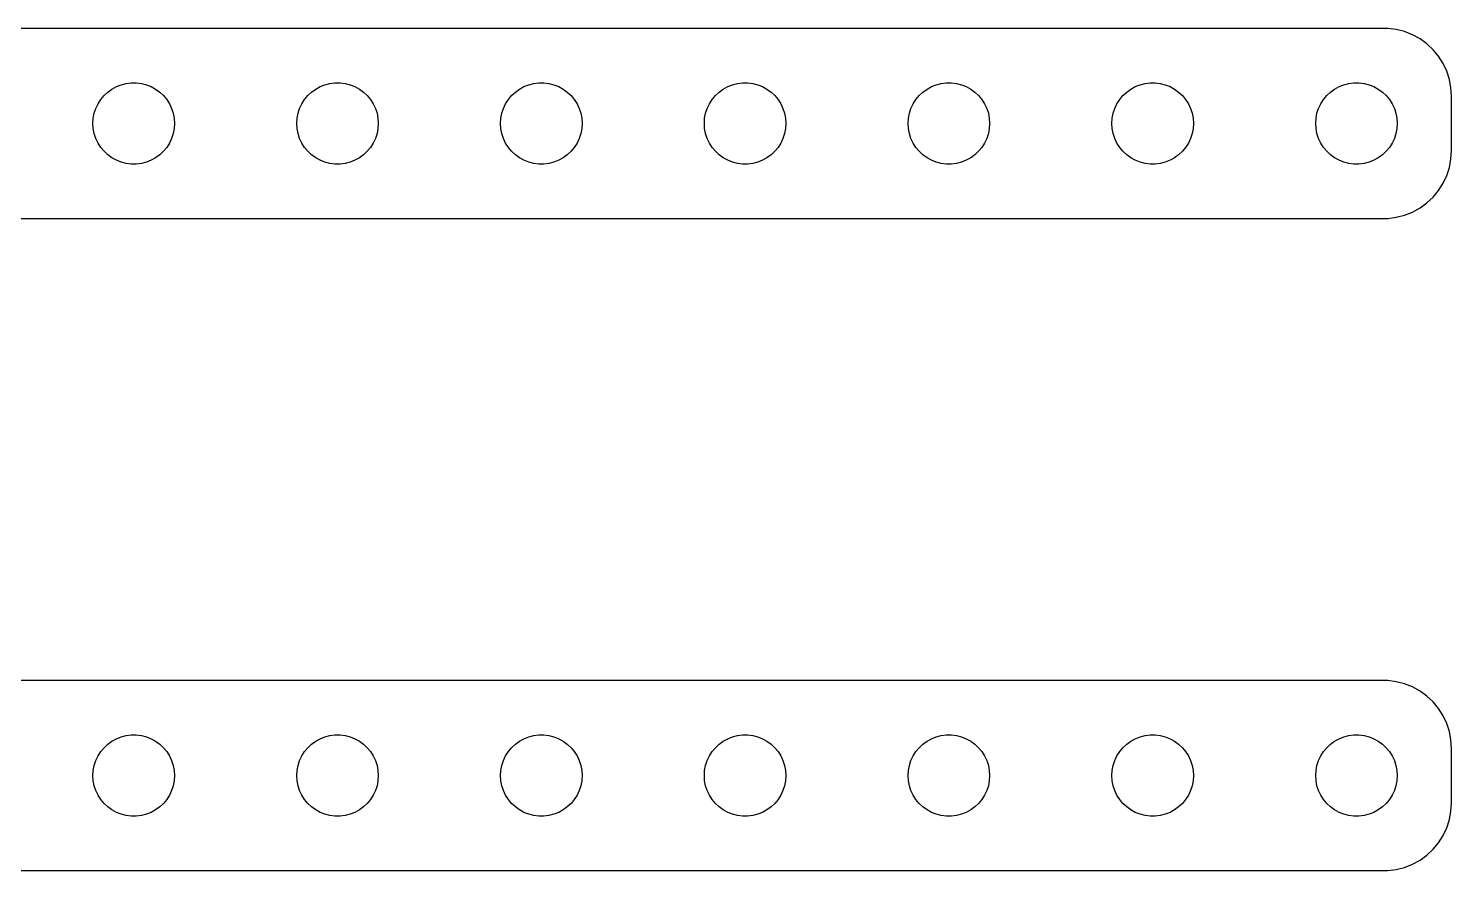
# Model space of a CAD drawing. Header units: metres. Extents: x -105 to 105, y 45 to 75.
# Drawn here: x 52.4 to 104.8, y 44.5 to 75.5 of the extents above; entities that cross this region are included whole.
import ezdxf

# ---------------------------------------------------------------- set-up
doc = ezdxf.new("R2010")
doc.units = ezdxf.units.M

msp = doc.modelspace()

# ---------------------------------------------------------------- linework, layer by layer
for p, q in [((102.407, 75.4951), (-102.407, 75.4951)), ((102.718, 75.4557), (102.407, 75.4951)), ((103.023, 75.3776), (102.718, 75.4557)), ((103.314, 75.2621), (103.023, 75.3776)), ((103.59, 75.1108), (103.314, 75.2621)), ((103.844, 74.9263), (103.59, 75.1108)), ((104.072, 74.7114), (103.844, 74.9263)), ((104.273, 74.4695), (104.072, 74.7114)), ((104.441, 74.2044), (104.273, 74.4695)), ((104.574, 73.9203), (104.441, 74.2044)), ((104.671, 73.6217), (104.574, 73.9203)), ((55.4463, 73.2665), (55.6113, 73.3572)), ((55.6113, 73.3572), (55.7865, 73.4266)), ((55.7865, 73.4266), (55.9689, 73.4734)), ((55.9689, 73.4734), (56.1558, 73.497)), ((56.1558, 73.497), (56.3442, 73.497)), ((56.3442, 73.497), (56.5311, 73.4734)), ((56.5311, 73.4734), (56.7135, 73.4266)), ((56.7135, 73.4266), (56.8887, 73.3572)), ((56.8887, 73.3572), (57.0537, 73.2665)), ((62.9463, 73.2665), (63.1113, 73.3572)), ((63.1113, 73.3572), (63.2865, 73.4266)), ((63.2865, 73.4266), (63.4689, 73.4734)), ((63.4689, 73.4734), (63.6558, 73.497)), ((63.6558, 73.497), (63.8442, 73.497)), ((63.8442, 73.497), (64.0311, 73.4734)), ((64.0311, 73.4734), (64.2135, 73.4266)), ((64.2135, 73.4266), (64.3887, 73.3572)), ((64.3887, 73.3572), (64.5537, 73.2665)), ((70.4463, 73.2665), (70.6113, 73.3572)), ((70.6113, 73.3572), (70.7865, 73.4266)), ((70.7865, 73.4266), (70.9689, 73.4734)), ((70.9689, 73.4734), (71.1558, 73.497)), ((71.1558, 73.497), (71.3442, 73.497)), ((71.3442, 73.497), (71.5311, 73.4734)), ((71.5311, 73.4734), (71.7135, 73.4266)), ((71.7135, 73.4266), (71.8887, 73.3572)), ((71.8887, 73.3572), (72.0537, 73.2665)), ((77.9463, 73.2665), (78.1113, 73.3572)), ((78.1113, 73.3572), (78.2865, 73.4266)), ((78.2865, 73.4266), (78.4689, 73.4734)), ((78.4689, 73.4734), (78.6558, 73.497)), ((78.6558, 73.497), (78.8442, 73.497)), ((78.8442, 73.497), (79.0311, 73.4734)), ((79.0311, 73.4734), (79.2135, 73.4266)), ((79.2135, 73.4266), (79.3887, 73.3572)), ((79.3887, 73.3572), (79.5537, 73.2665)), ((85.4463, 73.2665), (85.6113, 73.3572)), ((85.6113, 73.3572), (85.7865, 73.4266)), ((85.7865, 73.4266), (85.9689, 73.4734)), ((85.9689, 73.4734), (86.1558, 73.497)), ((86.1558, 73.497), (86.3442, 73.497)), ((86.3442, 73.497), (86.5311, 73.4734)), ((86.5311, 73.4734), (86.7135, 73.4266)), ((86.7135, 73.4266), (86.8887, 73.3572)), ((86.8887, 73.3572), (87.0537, 73.2665)), ((92.9463, 73.2665), (93.1113, 73.3572)), ((93.1113, 73.3572), (93.2865, 73.4266)), ((93.2865, 73.4266), (93.4689, 73.4734)), ((93.4689, 73.4734), (93.6558, 73.497)), ((93.6558, 73.497), (93.8442, 73.497)), ((93.8442, 73.497), (94.0311, 73.4734)), ((94.0311, 73.4734), (94.2135, 73.4266)), ((94.2135, 73.4266), (94.3887, 73.3572)), ((94.3887, 73.3572), (94.5537, 73.2665)), ((100.446, 73.2665), (100.611, 73.3572)), ((100.611, 73.3572), (100.786, 73.4266)), ((100.786, 73.4266), (100.969, 73.4734)), ((100.969, 73.4734), (101.156, 73.497)), ((101.156, 73.497), (101.344, 73.497)), ((101.344, 73.497), (101.531, 73.4734)), ((101.531, 73.4734), (101.714, 73.4266)), ((101.714, 73.4266), (101.889, 73.3572)), ((101.889, 73.3572), (102.054, 73.2665)), ((104.73, 73.3133), (104.671, 73.6217)), ((54.9355, 72.7226), (55.0365, 72.8817)), ((55.0365, 72.8817), (55.1565, 73.0268)), ((55.1565, 73.0268), (55.2939, 73.1558)), ((55.2939, 73.1558), (55.4463, 73.2665)), ((57.0537, 73.2665), (57.2061, 73.1558)), ((57.2061, 73.1558), (57.3434, 73.0268)), ((57.3434, 73.0268), (57.4635, 72.8817)), ((57.4635, 72.8817), (57.5645, 72.7226)), ((62.4355, 72.7226), (62.5365, 72.8817)), ((62.5365, 72.8817), (62.6565, 73.0268)), ((62.6565, 73.0268), (62.7939, 73.1558)), ((62.7939, 73.1558), (62.9463, 73.2665)), ((64.5537, 73.2665), (64.7061, 73.1558)), ((64.7061, 73.1558), (64.8434, 73.0268)), ((64.8434, 73.0268), (64.9635, 72.8817)), ((64.9635, 72.8817), (65.0645, 72.7226)), ((69.9355, 72.7226), (70.0365, 72.8817)), ((70.0365, 72.8817), (70.1565, 73.0268)), ((70.1565, 73.0268), (70.2939, 73.1558)), ((70.2939, 73.1558), (70.4463, 73.2665)), ((72.0537, 73.2665), (72.2061, 73.1558)), ((72.2061, 73.1558), (72.3434, 73.0268)), ((72.3434, 73.0268), (72.4635, 72.8817)), ((72.4635, 72.8817), (72.5645, 72.7226)), ((77.4355, 72.7226), (77.5365, 72.8817)), ((77.5365, 72.8817), (77.6565, 73.0268)), ((77.6565, 73.0268), (77.7939, 73.1558)), ((77.7939, 73.1558), (77.9463, 73.2665)), ((79.5537, 73.2665), (79.7061, 73.1558)), ((79.7061, 73.1558), (79.8434, 73.0268)), ((79.8434, 73.0268), (79.9635, 72.8817)), ((79.9635, 72.8817), (80.0645, 72.7226)), ((84.9355, 72.7226), (85.0365, 72.8817)), ((85.0365, 72.8817), (85.1565, 73.0268)), ((85.1565, 73.0268), (85.2939, 73.1558)), ((85.2939, 73.1558), (85.4463, 73.2665)), ((87.0537, 73.2665), (87.2061, 73.1558)), ((87.2061, 73.1558), (87.3434, 73.0268)), ((87.3434, 73.0268), (87.4635, 72.8817)), ((87.4635, 72.8817), (87.5645, 72.7226)), ((92.4355, 72.7226), (92.5365, 72.8817)), ((92.5365, 72.8817), (92.6565, 73.0268)), ((92.6565, 73.0268), (92.7939, 73.1558)), ((92.7939, 73.1558), (92.9463, 73.2665)), ((94.5537, 73.2665), (94.7061, 73.1558)), ((94.7061, 73.1558), (94.8434, 73.0268)), ((94.8434, 73.0268), (94.9635, 72.8817)), ((94.9635, 72.8817), (95.0645, 72.7226)), ((99.9355, 72.7226), (100.036, 72.8817)), ((100.036, 72.8817), (100.157, 73.0268)), ((100.157, 73.0268), (100.294, 73.1558)), ((100.294, 73.1558), (100.446, 73.2665)), ((102.054, 73.2665), (102.206, 73.1558)), ((102.206, 73.1558), (102.343, 73.0268)), ((102.343, 73.0268), (102.464, 72.8817)), ((102.464, 72.8817), (102.564, 72.7226)), ((104.75, 73), (104.73, 73.3133)), ((104.75, 71), (104.75, 73)), ((54.7618, 72.188), (54.7971, 72.373)), ((54.7971, 72.373), (54.8553, 72.5522)), ((54.8553, 72.5522), (54.9355, 72.7226)), ((57.5645, 72.7226), (57.6447, 72.5522)), ((57.6447, 72.5522), (57.7029, 72.373)), ((57.7029, 72.373), (57.7382, 72.188)), ((62.2618, 72.188), (62.2971, 72.373)), ((62.2971, 72.373), (62.3553, 72.5522)), ((62.3553, 72.5522), (62.4355, 72.7226)), ((65.0645, 72.7226), (65.1447, 72.5522)), ((65.1447, 72.5522), (65.2029, 72.373)), ((65.2029, 72.373), (65.2382, 72.188)), ((69.7618, 72.188), (69.7971, 72.373)), ((69.7971, 72.373), (69.8553, 72.5522)), ((69.8553, 72.5522), (69.9355, 72.7226)), ((72.5645, 72.7226), (72.6447, 72.5522)), ((72.6447, 72.5522), (72.7029, 72.373)), ((72.7029, 72.373), (72.7382, 72.188)), ((77.2618, 72.188), (77.2971, 72.373)), ((77.2971, 72.373), (77.3553, 72.5522)), ((77.3553, 72.5522), (77.4355, 72.7226)), ((80.0645, 72.7226), (80.1447, 72.5522)), ((80.1447, 72.5522), (80.2029, 72.373)), ((80.2029, 72.373), (80.2382, 72.188)), ((84.7618, 72.188), (84.7971, 72.373)), ((84.7971, 72.373), (84.8553, 72.5522)), ((84.8553, 72.5522), (84.9355, 72.7226)), ((87.5645, 72.7226), (87.6447, 72.5522)), ((87.6447, 72.5522), (87.7029, 72.373)), ((87.7029, 72.373), (87.7382, 72.188)), ((92.2618, 72.188), (92.2971, 72.373)), ((92.2971, 72.373), (92.3553, 72.5522)), ((92.3553, 72.5522), (92.4355, 72.7226)), ((95.0645, 72.7226), (95.1447, 72.5522)), ((95.1447, 72.5522), (95.2029, 72.373)), ((95.2029, 72.373), (95.2382, 72.188)), ((99.7618, 72.188), (99.7971, 72.373)), ((99.7971, 72.373), (99.8553, 72.5522)), ((99.8553, 72.5522), (99.9355, 72.7226)), ((102.564, 72.7226), (102.645, 72.5522)), ((102.645, 72.5522), (102.703, 72.373)), ((102.703, 72.373), (102.738, 72.188)), ((54.75, 72), (54.7618, 72.188)), ((54.7618, 71.812), (54.75, 72)), ((54.7971, 71.627), (54.7618, 71.812)), ((57.7382, 71.812), (57.7029, 71.627)), ((57.7382, 72.188), (57.75, 72)), ((57.75, 72), (57.7382, 71.812)), ((62.25, 72), (62.2618, 72.188)), ((62.2618, 71.812), (62.25, 72)), ((62.2971, 71.627), (62.2618, 71.812)), ((65.2382, 71.812), (65.2029, 71.627)), ((65.2382, 72.188), (65.25, 72)), ((65.25, 72), (65.2382, 71.812)), ((69.75, 72), (69.7618, 72.188)), ((69.7618, 71.812), (69.75, 72)), ((69.7971, 71.627), (69.7618, 71.812)), ((72.7382, 71.812), (72.7029, 71.627)), ((72.7382, 72.188), (72.75, 72)), ((72.75, 72), (72.7382, 71.812)), ((77.25, 72), (77.2618, 72.188)), ((77.2618, 71.812), (77.25, 72)), ((77.2971, 71.627), (77.2618, 71.812)), ((80.2382, 71.812), (80.2029, 71.627)), ((80.2382, 72.188), (80.25, 72)), ((80.25, 72), (80.2382, 71.812)), ((84.75, 72), (84.7618, 72.188)), ((84.7618, 71.812), (84.75, 72)), ((84.7971, 71.627), (84.7618, 71.812)), ((87.7382, 71.812), (87.7029, 71.627)), ((87.7382, 72.188), (87.75, 72)), ((87.75, 72), (87.7382, 71.812)), ((92.25, 72), (92.2618, 72.188)), ((92.2618, 71.812), (92.25, 72)), ((92.2971, 71.627), (92.2618, 71.812)), ((95.2382, 71.812), (95.2029, 71.627)), ((95.2382, 72.188), (95.25, 72)), ((95.25, 72), (95.2382, 71.812)), ((99.75, 72), (99.7618, 72.188)), ((99.7618, 71.812), (99.75, 72)), ((99.7971, 71.627), (99.7618, 71.812)), ((102.738, 71.812), (102.703, 71.627)), ((102.738, 72.188), (102.75, 72)), ((102.75, 72), (102.738, 71.812)), ((54.8553, 71.4478), (54.7971, 71.627)), ((54.9355, 71.2774), (54.8553, 71.4478)), ((55.0365, 71.1183), (54.9355, 71.2774)), ((57.5645, 71.2774), (57.4635, 71.1183)), ((57.6447, 71.4478), (57.5645, 71.2774)), ((57.7029, 71.627), (57.6447, 71.4478)), ((62.3553, 71.4478), (62.2971, 71.627)), ((62.4355, 71.2774), (62.3553, 71.4478)), ((62.5365, 71.1183), (62.4355, 71.2774)), ((65.0645, 71.2774), (64.9635, 71.1183)), ((65.1447, 71.4478), (65.0645, 71.2774)), ((65.2029, 71.627), (65.1447, 71.4478)), ((69.8553, 71.4478), (69.7971, 71.627)), ((69.9355, 71.2774), (69.8553, 71.4478)), ((70.0365, 71.1183), (69.9355, 71.2774)), ((72.5645, 71.2774), (72.4635, 71.1183)), ((72.6447, 71.4478), (72.5645, 71.2774)), ((72.7029, 71.627), (72.6447, 71.4478)), ((77.3553, 71.4478), (77.2971, 71.627)), ((77.4355, 71.2774), (77.3553, 71.4478)), ((77.5365, 71.1183), (77.4355, 71.2774)), ((80.0645, 71.2774), (79.9635, 71.1183)), ((80.1447, 71.4478), (80.0645, 71.2774)), ((80.2029, 71.627), (80.1447, 71.4478)), ((84.8553, 71.4478), (84.7971, 71.627)), ((84.9355, 71.2774), (84.8553, 71.4478)), ((85.0365, 71.1183), (84.9355, 71.2774)), ((87.5645, 71.2774), (87.4635, 71.1183)), ((87.6447, 71.4478), (87.5645, 71.2774)), ((87.7029, 71.627), (87.6447, 71.4478)), ((92.3553, 71.4478), (92.2971, 71.627)), ((92.4355, 71.2774), (92.3553, 71.4478)), ((92.5365, 71.1183), (92.4355, 71.2774)), ((95.0645, 71.2774), (94.9635, 71.1183)), ((95.1447, 71.4478), (95.0645, 71.2774)), ((95.2029, 71.627), (95.1447, 71.4478)), ((99.8553, 71.4478), (99.7971, 71.627)), ((99.9355, 71.2774), (99.8553, 71.4478)), ((100.036, 71.1183), (99.9355, 71.2774)), ((102.564, 71.2774), (102.464, 71.1183)), ((102.645, 71.4478), (102.564, 71.2774)), ((102.703, 71.627), (102.645, 71.4478)), ((55.1565, 70.9732), (55.0365, 71.1183)), ((55.2939, 70.8442), (55.1565, 70.9732)), ((55.4463, 70.7335), (55.2939, 70.8442)), ((55.6113, 70.6428), (55.4463, 70.7335)), ((57.0537, 70.7335), (56.8887, 70.6428)), ((57.2061, 70.8442), (57.0537, 70.7335)), ((57.3434, 70.9732), (57.2061, 70.8442)), ((57.4635, 71.1183), (57.3434, 70.9732)), ((62.6565, 70.9732), (62.5365, 71.1183)), ((62.7939, 70.8442), (62.6565, 70.9732)), ((62.9463, 70.7335), (62.7939, 70.8442)), ((63.1113, 70.6428), (62.9463, 70.7335)), ((64.5537, 70.7335), (64.3887, 70.6428)), ((64.7061, 70.8442), (64.5537, 70.7335)), ((64.8434, 70.9732), (64.7061, 70.8442)), ((64.9635, 71.1183), (64.8434, 70.9732)), ((70.1565, 70.9732), (70.0365, 71.1183)), ((70.2939, 70.8442), (70.1565, 70.9732)), ((70.4463, 70.7335), (70.2939, 70.8442)), ((70.6113, 70.6428), (70.4463, 70.7335)), ((72.0537, 70.7335), (71.8887, 70.6428)), ((72.2061, 70.8442), (72.0537, 70.7335)), ((72.3434, 70.9732), (72.2061, 70.8442)), ((72.4635, 71.1183), (72.3434, 70.9732)), ((77.6565, 70.9732), (77.5365, 71.1183)), ((77.7939, 70.8442), (77.6565, 70.9732)), ((77.9463, 70.7335), (77.7939, 70.8442)), ((78.1113, 70.6428), (77.9463, 70.7335)), ((79.5537, 70.7335), (79.3887, 70.6428)), ((79.7061, 70.8442), (79.5537, 70.7335)), ((79.8434, 70.9732), (79.7061, 70.8442)), ((79.9635, 71.1183), (79.8434, 70.9732)), ((85.1565, 70.9732), (85.0365, 71.1183)), ((85.2939, 70.8442), (85.1565, 70.9732)), ((85.4463, 70.7335), (85.2939, 70.8442)), ((85.6113, 70.6428), (85.4463, 70.7335)), ((87.0537, 70.7335), (86.8887, 70.6428)), ((87.2061, 70.8442), (87.0537, 70.7335)), ((87.3434, 70.9732), (87.2061, 70.8442)), ((87.4635, 71.1183), (87.3434, 70.9732)), ((92.6565, 70.9732), (92.5365, 71.1183)), ((92.7939, 70.8442), (92.6565, 70.9732)), ((92.9463, 70.7335), (92.7939, 70.8442)), ((93.1113, 70.6428), (92.9463, 70.7335)), ((94.5537, 70.7335), (94.3887, 70.6428)), ((94.7061, 70.8442), (94.5537, 70.7335)), ((94.8434, 70.9732), (94.7061, 70.8442)), ((94.9635, 71.1183), (94.8434, 70.9732)), ((100.157, 70.9732), (100.036, 71.1183)), ((100.294, 70.8442), (100.157, 70.9732)), ((100.446, 70.7335), (100.294, 70.8442)), ((100.611, 70.6428), (100.446, 70.7335)), ((102.054, 70.7335), (101.889, 70.6428)), ((102.206, 70.8442), (102.054, 70.7335)), ((102.343, 70.9732), (102.206, 70.8442)), ((102.464, 71.1183), (102.343, 70.9732)), ((104.73, 70.6867), (104.75, 71)), ((55.7865, 70.5734), (55.6113, 70.6428)), ((55.9689, 70.5266), (55.7865, 70.5734)), ((56.1558, 70.503), (55.9689, 70.5266)), ((56.3442, 70.503), (56.1558, 70.503)), ((56.5311, 70.5266), (56.3442, 70.503)), ((56.7135, 70.5734), (56.5311, 70.5266)), ((56.8887, 70.6428), (56.7135, 70.5734)), ((63.2865, 70.5734), (63.1113, 70.6428)), ((63.4689, 70.5266), (63.2865, 70.5734)), ((63.6558, 70.503), (63.4689, 70.5266)), ((63.8442, 70.503), (63.6558, 70.503)), ((64.0311, 70.5266), (63.8442, 70.503)), ((64.2135, 70.5734), (64.0311, 70.5266)), ((64.3887, 70.6428), (64.2135, 70.5734)), ((70.7865, 70.5734), (70.6113, 70.6428)), ((70.9689, 70.5266), (70.7865, 70.5734)), ((71.1558, 70.503), (70.9689, 70.5266)), ((71.3442, 70.503), (71.1558, 70.503)), ((71.5311, 70.5266), (71.3442, 70.503)), ((71.7135, 70.5734), (71.5311, 70.5266)), ((71.8887, 70.6428), (71.7135, 70.5734)), ((78.2865, 70.5734), (78.1113, 70.6428)), ((78.4689, 70.5266), (78.2865, 70.5734)), ((78.6558, 70.503), (78.4689, 70.5266)), ((78.8442, 70.503), (78.6558, 70.503)), ((79.0311, 70.5266), (78.8442, 70.503)), ((79.2135, 70.5734), (79.0311, 70.5266)), ((79.3887, 70.6428), (79.2135, 70.5734)), ((85.7865, 70.5734), (85.6113, 70.6428)), ((85.9689, 70.5266), (85.7865, 70.5734)), ((86.1558, 70.503), (85.9689, 70.5266)), ((86.3442, 70.503), (86.1558, 70.503)), ((86.5311, 70.5266), (86.3442, 70.503)), ((86.7135, 70.5734), (86.5311, 70.5266)), ((86.8887, 70.6428), (86.7135, 70.5734)), ((93.2865, 70.5734), (93.1113, 70.6428)), ((93.4689, 70.5266), (93.2865, 70.5734)), ((93.6558, 70.503), (93.4689, 70.5266)), ((93.8442, 70.503), (93.6558, 70.503)), ((94.0311, 70.5266), (93.8442, 70.503)), ((94.2135, 70.5734), (94.0311, 70.5266)), ((94.3887, 70.6428), (94.2135, 70.5734)), ((100.786, 70.5734), (100.611, 70.6428)), ((100.969, 70.5266), (100.786, 70.5734)), ((101.156, 70.503), (100.969, 70.5266)), ((101.344, 70.503), (101.156, 70.503)), ((101.531, 70.5266), (101.344, 70.503)), ((101.714, 70.5734), (101.531, 70.5266)), ((101.889, 70.6428), (101.714, 70.5734)), ((104.574, 70.0797), (104.671, 70.3783)), ((104.671, 70.3783), (104.73, 70.6867)), ((104.273, 69.5305), (104.441, 69.7956)), ((104.441, 69.7956), (104.574, 70.0797)), ((103.844, 69.0737), (104.072, 69.2886)), ((104.072, 69.2886), (104.273, 69.5305)), ((102.718, 68.5443), (103.023, 68.6224)), ((103.023, 68.6224), (103.314, 68.7379)), ((103.314, 68.7379), (103.59, 68.8892)), ((103.59, 68.8892), (103.844, 69.0737)), ((-102.407, 68.5049), (102.407, 68.5049)), ((102.407, 68.5049), (102.718, 68.5443)), ((102.407, 51.4951), (-102.407, 51.4951)), ((102.718, 51.4557), (102.407, 51.4951)), ((103.023, 51.3776), (102.718, 51.4557)), ((103.314, 51.2621), (103.023, 51.3776)), ((103.59, 51.1108), (103.314, 51.2621)), ((103.844, 50.9263), (103.59, 51.1108)), ((104.072, 50.7114), (103.844, 50.9263)), ((104.273, 50.4695), (104.072, 50.7114)), ((104.441, 50.2044), (104.273, 50.4695)), ((104.574, 49.9203), (104.441, 50.2044)), ((104.671, 49.6217), (104.574, 49.9203)), ((55.2939, 49.1558), (55.4463, 49.2665)), ((55.4463, 49.2665), (55.6113, 49.3572)), ((55.6113, 49.3572), (55.7865, 49.4266)), ((55.7865, 49.4266), (55.9689, 49.4734)), ((55.9689, 49.4734), (56.1558, 49.497)), ((56.1558, 49.497), (56.3442, 49.497)), ((56.3442, 49.497), (56.5311, 49.4734)), ((56.5311, 49.4734), (56.7135, 49.4266)), ((56.7135, 49.4266), (56.8887, 49.3572)), ((56.8887, 49.3572), (57.0537, 49.2665)), ((57.0537, 49.2665), (57.2061, 49.1558)), ((62.7939, 49.1558), (62.9463, 49.2665)), ((62.9463, 49.2665), (63.1113, 49.3572)), ((63.1113, 49.3572), (63.2865, 49.4266)), ((63.2865, 49.4266), (63.4689, 49.4734)), ((63.4689, 49.4734), (63.6558, 49.497)), ((63.6558, 49.497), (63.8442, 49.497)), ((63.8442, 49.497), (64.0311, 49.4734)), ((64.0311, 49.4734), (64.2135, 49.4266)), ((64.2135, 49.4266), (64.3887, 49.3572)), ((64.3887, 49.3572), (64.5537, 49.2665)), ((64.5537, 49.2665), (64.7061, 49.1558)), ((70.2939, 49.1558), (70.4463, 49.2665)), ((70.4463, 49.2665), (70.6113, 49.3572)), ((70.6113, 49.3572), (70.7865, 49.4266)), ((70.7865, 49.4266), (70.9689, 49.4734)), ((70.9689, 49.4734), (71.1558, 49.497)), ((71.1558, 49.497), (71.3442, 49.497)), ((71.3442, 49.497), (71.5311, 49.4734)), ((71.5311, 49.4734), (71.7135, 49.4266)), ((71.7135, 49.4266), (71.8887, 49.3572)), ((71.8887, 49.3572), (72.0537, 49.2665)), ((72.0537, 49.2665), (72.2061, 49.1558)), ((77.7939, 49.1558), (77.9463, 49.2665)), ((77.9463, 49.2665), (78.1113, 49.3572)), ((78.1113, 49.3572), (78.2865, 49.4266)), ((78.2865, 49.4266), (78.4689, 49.4734)), ((78.4689, 49.4734), (78.6558, 49.497)), ((78.6558, 49.497), (78.8442, 49.497)), ((78.8442, 49.497), (79.0311, 49.4734)), ((79.0311, 49.4734), (79.2135, 49.4266)), ((79.2135, 49.4266), (79.3887, 49.3572)), ((79.3887, 49.3572), (79.5537, 49.2665)), ((79.5537, 49.2665), (79.7061, 49.1558)), ((85.2939, 49.1558), (85.4463, 49.2665)), ((85.4463, 49.2665), (85.6113, 49.3572)), ((85.6113, 49.3572), (85.7865, 49.4266)), ((85.7865, 49.4266), (85.9689, 49.4734)), ((85.9689, 49.4734), (86.1558, 49.497)), ((86.1558, 49.497), (86.3442, 49.497)), ((86.3442, 49.497), (86.5311, 49.4734)), ((86.5311, 49.4734), (86.7135, 49.4266)), ((86.7135, 49.4266), (86.8887, 49.3572)), ((86.8887, 49.3572), (87.0537, 49.2665)), ((87.0537, 49.2665), (87.2061, 49.1558)), ((92.7939, 49.1558), (92.9463, 49.2665)), ((92.9463, 49.2665), (93.1113, 49.3572)), ((93.1113, 49.3572), (93.2865, 49.4266)), ((93.2865, 49.4266), (93.4689, 49.4734)), ((93.4689, 49.4734), (93.6558, 49.497)), ((93.6558, 49.497), (93.8442, 49.497)), ((93.8442, 49.497), (94.0311, 49.4734)), ((94.0311, 49.4734), (94.2135, 49.4266)), ((94.2135, 49.4266), (94.3887, 49.3572)), ((94.3887, 49.3572), (94.5537, 49.2665)), ((94.5537, 49.2665), (94.7061, 49.1558)), ((100.294, 49.1558), (100.446, 49.2665)), ((100.446, 49.2665), (100.611, 49.3572)), ((100.611, 49.3572), (100.786, 49.4266)), ((100.786, 49.4266), (100.969, 49.4734)), ((100.969, 49.4734), (101.156, 49.497)), ((101.156, 49.497), (101.344, 49.497)), ((101.344, 49.497), (101.531, 49.4734)), ((101.531, 49.4734), (101.714, 49.4266)), ((101.714, 49.4266), (101.889, 49.3572)), ((101.889, 49.3572), (102.054, 49.2665)), ((102.054, 49.2665), (102.206, 49.1558)), ((104.73, 49.3133), (104.671, 49.6217)), ((104.75, 49), (104.73, 49.3133)), ((54.8553, 48.5522), (54.9355, 48.7226)), ((54.9355, 48.7226), (55.0365, 48.8817)), ((55.0365, 48.8817), (55.1565, 49.0268)), ((55.1565, 49.0268), (55.2939, 49.1558)), ((57.2061, 49.1558), (57.3434, 49.0268)), ((57.3434, 49.0268), (57.4635, 48.8817)), ((57.4635, 48.8817), (57.5645, 48.7226)), ((57.5645, 48.7226), (57.6447, 48.5522)), ((62.3553, 48.5522), (62.4355, 48.7226)), ((62.4355, 48.7226), (62.5365, 48.8817)), ((62.5365, 48.8817), (62.6565, 49.0268)), ((62.6565, 49.0268), (62.7939, 49.1558)), ((64.7061, 49.1558), (64.8434, 49.0268)), ((64.8434, 49.0268), (64.9635, 48.8817)), ((64.9635, 48.8817), (65.0645, 48.7226)), ((65.0645, 48.7226), (65.1447, 48.5522)), ((69.8553, 48.5522), (69.9355, 48.7226)), ((69.9355, 48.7226), (70.0365, 48.8817)), ((70.0365, 48.8817), (70.1565, 49.0268)), ((70.1565, 49.0268), (70.2939, 49.1558)), ((72.2061, 49.1558), (72.3434, 49.0268)), ((72.3434, 49.0268), (72.4635, 48.8817)), ((72.4635, 48.8817), (72.5645, 48.7226)), ((72.5645, 48.7226), (72.6447, 48.5522)), ((77.3553, 48.5522), (77.4355, 48.7226)), ((77.4355, 48.7226), (77.5365, 48.8817)), ((77.5365, 48.8817), (77.6565, 49.0268)), ((77.6565, 49.0268), (77.7939, 49.1558)), ((79.7061, 49.1558), (79.8434, 49.0268)), ((79.8434, 49.0268), (79.9635, 48.8817)), ((79.9635, 48.8817), (80.0645, 48.7226)), ((80.0645, 48.7226), (80.1447, 48.5522)), ((84.8553, 48.5522), (84.9355, 48.7226)), ((84.9355, 48.7226), (85.0365, 48.8817)), ((85.0365, 48.8817), (85.1565, 49.0268)), ((85.1565, 49.0268), (85.2939, 49.1558)), ((87.2061, 49.1558), (87.3434, 49.0268)), ((87.3434, 49.0268), (87.4635, 48.8817)), ((87.4635, 48.8817), (87.5645, 48.7226)), ((87.5645, 48.7226), (87.6447, 48.5522)), ((92.3553, 48.5522), (92.4355, 48.7226)), ((92.4355, 48.7226), (92.5365, 48.8817)), ((92.5365, 48.8817), (92.6565, 49.0268)), ((92.6565, 49.0268), (92.7939, 49.1558)), ((94.7061, 49.1558), (94.8434, 49.0268)), ((94.8434, 49.0268), (94.9635, 48.8817)), ((94.9635, 48.8817), (95.0645, 48.7226)), ((95.0645, 48.7226), (95.1447, 48.5522)), ((99.8553, 48.5522), (99.9355, 48.7226)), ((99.9355, 48.7226), (100.036, 48.8817)), ((100.036, 48.8817), (100.157, 49.0268)), ((100.157, 49.0268), (100.294, 49.1558)), ((102.206, 49.1558), (102.343, 49.0268)), ((102.343, 49.0268), (102.464, 48.8817)), ((102.464, 48.8817), (102.564, 48.7226)), ((102.564, 48.7226), (102.645, 48.5522)), ((104.75, 47), (104.75, 49)), ((54.75, 48), (54.7618, 48.188)), ((54.7618, 48.188), (54.7971, 48.373)), ((54.7971, 48.373), (54.8553, 48.5522)), ((57.6447, 48.5522), (57.7029, 48.373)), ((57.7029, 48.373), (57.7382, 48.188)), ((57.7382, 48.188), (57.75, 48)), ((62.25, 48), (62.2618, 48.188)), ((62.2618, 48.188), (62.2971, 48.373)), ((62.2971, 48.373), (62.3553, 48.5522)), ((65.1447, 48.5522), (65.2029, 48.373)), ((65.2029, 48.373), (65.2382, 48.188)), ((65.2382, 48.188), (65.25, 48)), ((69.75, 48), (69.7618, 48.188)), ((69.7618, 48.188), (69.7971, 48.373)), ((69.7971, 48.373), (69.8553, 48.5522)), ((72.6447, 48.5522), (72.7029, 48.373)), ((72.7029, 48.373), (72.7382, 48.188)), ((72.7382, 48.188), (72.75, 48)), ((77.25, 48), (77.2618, 48.188)), ((77.2618, 48.188), (77.2971, 48.373)), ((77.2971, 48.373), (77.3553, 48.5522)), ((80.1447, 48.5522), (80.2029, 48.373)), ((80.2029, 48.373), (80.2382, 48.188)), ((80.2382, 48.188), (80.25, 48)), ((84.75, 48), (84.7618, 48.188)), ((84.7618, 48.188), (84.7971, 48.373)), ((84.7971, 48.373), (84.8553, 48.5522)), ((87.6447, 48.5522), (87.7029, 48.373)), ((87.7029, 48.373), (87.7382, 48.188)), ((87.7382, 48.188), (87.75, 48)), ((92.25, 48), (92.2618, 48.188)), ((92.2618, 48.188), (92.2971, 48.373)), ((92.2971, 48.373), (92.3553, 48.5522)), ((95.1447, 48.5522), (95.2029, 48.373)), ((95.2029, 48.373), (95.2382, 48.188)), ((95.2382, 48.188), (95.25, 48)), ((99.75, 48), (99.7618, 48.188)), ((99.7618, 48.188), (99.7971, 48.373)), ((99.7971, 48.373), (99.8553, 48.5522)), ((102.645, 48.5522), (102.703, 48.373)), ((102.703, 48.373), (102.738, 48.188)), ((102.738, 48.188), (102.75, 48)), ((54.7618, 47.812), (54.75, 48)), ((54.7971, 47.627), (54.7618, 47.812)), ((57.7382, 47.812), (57.7029, 47.627)), ((57.75, 48), (57.7382, 47.812)), ((62.2618, 47.812), (62.25, 48)), ((62.2971, 47.627), (62.2618, 47.812)), ((65.2382, 47.812), (65.2029, 47.627)), ((65.25, 48), (65.2382, 47.812)), ((69.7618, 47.812), (69.75, 48)), ((69.7971, 47.627), (69.7618, 47.812)), ((72.7382, 47.812), (72.7029, 47.627)), ((72.75, 48), (72.7382, 47.812)), ((77.2618, 47.812), (77.25, 48)), ((77.2971, 47.627), (77.2618, 47.812)), ((80.2382, 47.812), (80.2029, 47.627)), ((80.25, 48), (80.2382, 47.812)), ((84.7618, 47.812), (84.75, 48)), ((84.7971, 47.627), (84.7618, 47.812)), ((87.7382, 47.812), (87.7029, 47.627)), ((87.75, 48), (87.7382, 47.812)), ((92.2618, 47.812), (92.25, 48)), ((92.2971, 47.627), (92.2618, 47.812)), ((95.2382, 47.812), (95.2029, 47.627)), ((95.25, 48), (95.2382, 47.812)), ((99.7618, 47.812), (99.75, 48)), ((99.7971, 47.627), (99.7618, 47.812)), ((102.738, 47.812), (102.703, 47.627)), ((102.75, 48), (102.738, 47.812)), ((54.8553, 47.4478), (54.7971, 47.627)), ((54.9355, 47.2774), (54.8553, 47.4478)), ((55.0365, 47.1183), (54.9355, 47.2774)), ((57.5645, 47.2774), (57.4635, 47.1183)), ((57.6447, 47.4478), (57.5645, 47.2774)), ((57.7029, 47.627), (57.6447, 47.4478)), ((62.3553, 47.4478), (62.2971, 47.627)), ((62.4355, 47.2774), (62.3553, 47.4478)), ((62.5365, 47.1183), (62.4355, 47.2774)), ((65.0645, 47.2774), (64.9635, 47.1183)), ((65.1447, 47.4478), (65.0645, 47.2774)), ((65.2029, 47.627), (65.1447, 47.4478)), ((69.8553, 47.4478), (69.7971, 47.627)), ((69.9355, 47.2774), (69.8553, 47.4478)), ((70.0365, 47.1183), (69.9355, 47.2774)), ((72.5645, 47.2774), (72.4635, 47.1183)), ((72.6447, 47.4478), (72.5645, 47.2774)), ((72.7029, 47.627), (72.6447, 47.4478)), ((77.3553, 47.4478), (77.2971, 47.627)), ((77.4355, 47.2774), (77.3553, 47.4478)), ((77.5365, 47.1183), (77.4355, 47.2774)), ((80.0645, 47.2774), (79.9635, 47.1183)), ((80.1447, 47.4478), (80.0645, 47.2774)), ((80.2029, 47.627), (80.1447, 47.4478)), ((84.8553, 47.4478), (84.7971, 47.627)), ((84.9355, 47.2774), (84.8553, 47.4478)), ((85.0365, 47.1183), (84.9355, 47.2774)), ((87.5645, 47.2774), (87.4635, 47.1183)), ((87.6447, 47.4478), (87.5645, 47.2774)), ((87.7029, 47.627), (87.6447, 47.4478)), ((92.3553, 47.4478), (92.2971, 47.627)), ((92.4355, 47.2774), (92.3553, 47.4478)), ((92.5365, 47.1183), (92.4355, 47.2774)), ((95.0645, 47.2774), (94.9635, 47.1183)), ((95.1447, 47.4478), (95.0645, 47.2774)), ((95.2029, 47.627), (95.1447, 47.4478)), ((99.8553, 47.4478), (99.7971, 47.627)), ((99.9355, 47.2774), (99.8553, 47.4478)), ((100.036, 47.1183), (99.9355, 47.2774)), ((102.564, 47.2774), (102.464, 47.1183)), ((102.645, 47.4478), (102.564, 47.2774)), ((102.703, 47.627), (102.645, 47.4478)), ((55.1565, 46.9732), (55.0365, 47.1183)), ((55.2939, 46.8442), (55.1565, 46.9732)), ((55.4463, 46.7335), (55.2939, 46.8442)), ((55.6113, 46.6428), (55.4463, 46.7335)), ((55.7865, 46.5734), (55.6113, 46.6428)), ((56.8887, 46.6428), (56.7135, 46.5734)), ((57.0537, 46.7335), (56.8887, 46.6428)), ((57.2061, 46.8442), (57.0537, 46.7335)), ((57.3434, 46.9732), (57.2061, 46.8442)), ((57.4635, 47.1183), (57.3434, 46.9732)), ((62.6565, 46.9732), (62.5365, 47.1183)), ((62.7939, 46.8442), (62.6565, 46.9732)), ((62.9463, 46.7335), (62.7939, 46.8442)), ((63.1113, 46.6428), (62.9463, 46.7335)), ((63.2865, 46.5734), (63.1113, 46.6428)), ((64.3887, 46.6428), (64.2135, 46.5734)), ((64.5537, 46.7335), (64.3887, 46.6428)), ((64.7061, 46.8442), (64.5537, 46.7335)), ((64.8434, 46.9732), (64.7061, 46.8442)), ((64.9635, 47.1183), (64.8434, 46.9732)), ((70.1565, 46.9732), (70.0365, 47.1183)), ((70.2939, 46.8442), (70.1565, 46.9732)), ((70.4463, 46.7335), (70.2939, 46.8442)), ((70.6113, 46.6428), (70.4463, 46.7335)), ((70.7865, 46.5734), (70.6113, 46.6428)), ((71.8887, 46.6428), (71.7135, 46.5734)), ((72.0537, 46.7335), (71.8887, 46.6428)), ((72.2061, 46.8442), (72.0537, 46.7335)), ((72.3434, 46.9732), (72.2061, 46.8442)), ((72.4635, 47.1183), (72.3434, 46.9732)), ((77.6565, 46.9732), (77.5365, 47.1183)), ((77.7939, 46.8442), (77.6565, 46.9732)), ((77.9463, 46.7335), (77.7939, 46.8442)), ((78.1113, 46.6428), (77.9463, 46.7335)), ((78.2865, 46.5734), (78.1113, 46.6428)), ((79.3887, 46.6428), (79.2135, 46.5734)), ((79.5537, 46.7335), (79.3887, 46.6428)), ((79.7061, 46.8442), (79.5537, 46.7335)), ((79.8434, 46.9732), (79.7061, 46.8442)), ((79.9635, 47.1183), (79.8434, 46.9732)), ((85.1565, 46.9732), (85.0365, 47.1183)), ((85.2939, 46.8442), (85.1565, 46.9732)), ((85.4463, 46.7335), (85.2939, 46.8442)), ((85.6113, 46.6428), (85.4463, 46.7335)), ((85.7865, 46.5734), (85.6113, 46.6428)), ((86.8887, 46.6428), (86.7135, 46.5734)), ((87.0537, 46.7335), (86.8887, 46.6428)), ((87.2061, 46.8442), (87.0537, 46.7335)), ((87.3434, 46.9732), (87.2061, 46.8442)), ((87.4635, 47.1183), (87.3434, 46.9732)), ((92.6565, 46.9732), (92.5365, 47.1183)), ((92.7939, 46.8442), (92.6565, 46.9732)), ((92.9463, 46.7335), (92.7939, 46.8442)), ((93.1113, 46.6428), (92.9463, 46.7335)), ((93.2865, 46.5734), (93.1113, 46.6428)), ((94.3887, 46.6428), (94.2135, 46.5734)), ((94.5537, 46.7335), (94.3887, 46.6428)), ((94.7061, 46.8442), (94.5537, 46.7335)), ((94.8434, 46.9732), (94.7061, 46.8442)), ((94.9635, 47.1183), (94.8434, 46.9732)), ((100.157, 46.9732), (100.036, 47.1183)), ((100.294, 46.8442), (100.157, 46.9732)), ((100.446, 46.7335), (100.294, 46.8442)), ((100.611, 46.6428), (100.446, 46.7335)), ((100.786, 46.5734), (100.611, 46.6428)), ((101.889, 46.6428), (101.714, 46.5734)), ((102.054, 46.7335), (101.889, 46.6428)), ((102.206, 46.8442), (102.054, 46.7335)), ((102.343, 46.9732), (102.206, 46.8442)), ((102.464, 47.1183), (102.343, 46.9732)), ((104.671, 46.3783), (104.73, 46.6867)), ((104.73, 46.6867), (104.75, 47)), ((55.9689, 46.5266), (55.7865, 46.5734)), ((56.1558, 46.503), (55.9689, 46.5266)), ((56.3442, 46.503), (56.1558, 46.503)), ((56.5311, 46.5266), (56.3442, 46.503)), ((56.7135, 46.5734), (56.5311, 46.5266)), ((63.4689, 46.5266), (63.2865, 46.5734)), ((63.6558, 46.503), (63.4689, 46.5266)), ((63.8442, 46.503), (63.6558, 46.503)), ((64.0311, 46.5266), (63.8442, 46.503)), ((64.2135, 46.5734), (64.0311, 46.5266)), ((70.9689, 46.5266), (70.7865, 46.5734)), ((71.1558, 46.503), (70.9689, 46.5266)), ((71.3442, 46.503), (71.1558, 46.503)), ((71.5311, 46.5266), (71.3442, 46.503)), ((71.7135, 46.5734), (71.5311, 46.5266)), ((78.4689, 46.5266), (78.2865, 46.5734)), ((78.6558, 46.503), (78.4689, 46.5266)), ((78.8442, 46.503), (78.6558, 46.503)), ((79.0311, 46.5266), (78.8442, 46.503)), ((79.2135, 46.5734), (79.0311, 46.5266)), ((85.9689, 46.5266), (85.7865, 46.5734)), ((86.1558, 46.503), (85.9689, 46.5266)), ((86.3442, 46.503), (86.1558, 46.503)), ((86.5311, 46.5266), (86.3442, 46.503)), ((86.7135, 46.5734), (86.5311, 46.5266)), ((93.4689, 46.5266), (93.2865, 46.5734)), ((93.6558, 46.503), (93.4689, 46.5266)), ((93.8442, 46.503), (93.6558, 46.503)), ((94.0311, 46.5266), (93.8442, 46.503)), ((94.2135, 46.5734), (94.0311, 46.5266)), ((100.969, 46.5266), (100.786, 46.5734)), ((101.156, 46.503), (100.969, 46.5266)), ((101.344, 46.503), (101.156, 46.503)), ((101.531, 46.5266), (101.344, 46.503)), ((101.714, 46.5734), (101.531, 46.5266)), ((104.574, 46.0797), (104.671, 46.3783)), ((104.273, 45.5305), (104.441, 45.7956)), ((104.441, 45.7956), (104.574, 46.0797)), ((103.59, 44.8892), (103.844, 45.0737)), ((103.844, 45.0737), (104.072, 45.2886)), ((104.072, 45.2886), (104.273, 45.5305)), ((102.407, 44.5049), (102.718, 44.5443)), ((102.718, 44.5443), (103.023, 44.6224)), ((103.023, 44.6224), (103.314, 44.7379)), ((103.314, 44.7379), (103.59, 44.8892)), ((-102.407, 44.5049), (102.407, 44.5049))]:
    msp.add_line(p, q)

doc.saveas('drawing.dxf')
